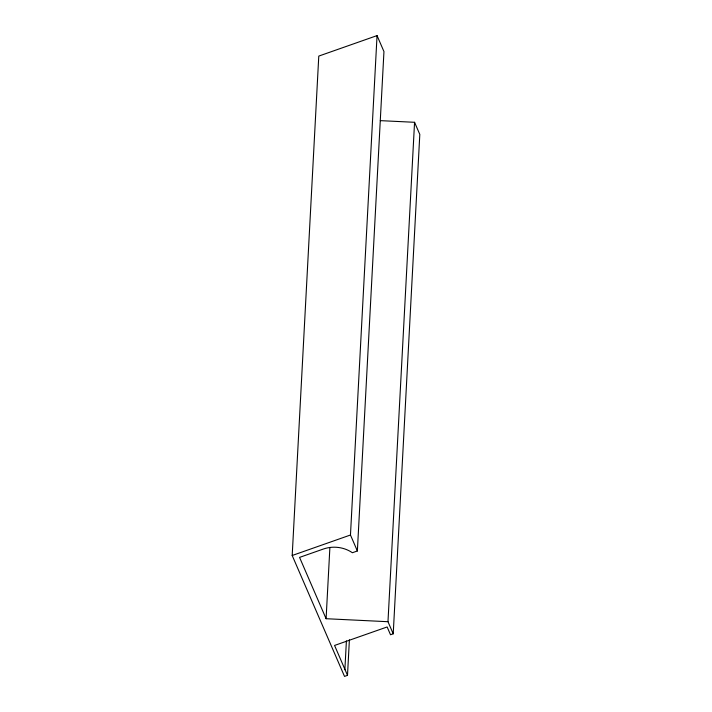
<?xml version="1.0" encoding="UTF-8"?>
<svg xmlns="http://www.w3.org/2000/svg" width="712" height="712" viewBox="0 0 712 712"><rect width="100%" height="100%" fill="white"/><g stroke="black" fill="none" stroke-linecap="round" stroke-linejoin="round"><path stroke-width="1.07" d="M292.196 555.494L318.78 56.088L377.048 35.6L383.955 51.567L357.371 550.972L352.387 552.726A30.189 27.492 3 0 0 323.364 549.032L299.565 557.398L326.096 618.71L387.978 621.709L393.22 633.813L390.523 634.757L387.141 626.961L334.56 645.446L347.5 675.35L344.519 676.4L292.196 555.494L350.464 535.006L377.048 35.6M326.096 618.71L329.878 547.679M344.866 669.743L346.406 640.889M347.5 675.35L349.387 639.839M387.978 621.709L414.562 122.295L380.306 120.64M393.22 633.813L419.804 134.399L414.562 122.295M350.464 535.006L357.371 550.972"/></g></svg>
